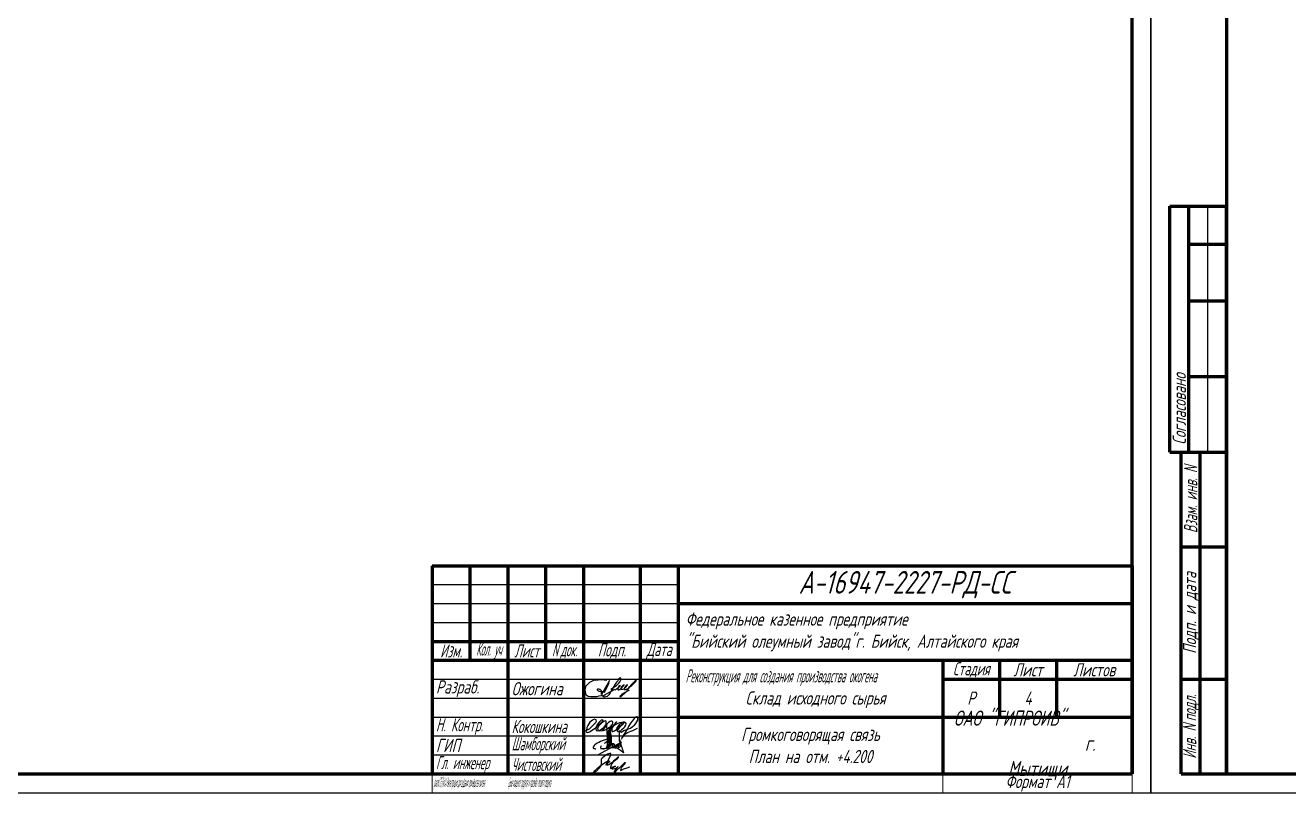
# Model space of a CAD drawing. Header units: millimetres. Extents: x 1337 to 8186, y 1899 to 5236.
# Drawn here: x 3351.8 to 3685.8, y 2226.4 to 2429.2 of the extents above; entities that cross this region are included whole.
import ezdxf

# ---------------------------------------------------------------- set-up
doc = ezdxf.new("R2010")
doc.units = ezdxf.units.MM
doc.layers.get('Defpoints').update_dxf_attribs({"color": 33})
for name, color, linetype, lineweight in [('Линия связи (Вновь)', 3, 'Continuous', 60), ('Рамка толстая', 7, 'Continuous', 60), ('Рамка тонкая', 5, 'Continuous', 25), ('Штампы', 252, 'Continuous', 25)]:
    doc.layers.add(name, color=color, linetype=linetype, lineweight=lineweight)
doc.styles.add('Simplex', font='simplex.shx', dxfattribs={"width": 0.7, "oblique": 15})

# ---------------------------------------------------------------- blocks, each defined once
blk = doc.blocks.new('*T45')
at = {"layer": 'Defpoints', "color": 8, "linetype": 'ByBlock', "lineweight": 0, "transparency": 16777216}
for p, q in [((0, -55), (0, -60)), ((135, -55), (135, -60)), ((185, -55), (185, -60)), ((0, -60), (185, -60))]:
    blk.add_line(p, q, dxfattribs=at)
at = {"layer": 'Штампы', "color": 0, "linetype": 'ByBlock', "lineweight": 60, "transparency": 16777216}
for p, q in [((0, 0), (185, 0)), ((0, 0), (0, -55)), ((10, 0), (10, -25)), ((20, 0), (20, -55)), ((30, 0), (30, -25)), ((40, 0), (40, -55)), ((55, 0), (55, -55)), ((65, 0), (65, -55)), ((185, 0), (185, -55)), ((65, -10), (185, -10)), ((0, -20), (65, -20)), ((0, -25), (185, -25)), ((135, -25), (135, -55)), ((150, -25), (150, -40)), ((165, -25), (165, -40)), ((135, -30), (185, -30)), ((65, -40), (185, -40)), ((0, -55), (185, -55))]:
    blk.add_line(p, q, dxfattribs=at)
at = {"layer": 'Штампы', "color": 5, "linetype": 'ByBlock', "lineweight": 25, "transparency": 16777216}
for p, q in [((0, -5), (65, -5)), ((0, -10), (65, -10)), ((0, -15), (65, -15)), ((0, -30), (65, -30)), ((0, -35), (65, -35)), ((0, -40), (65, -40)), ((0, -45), (65, -45)), ((0, -50), (65, -50))]:
    blk.add_line(p, q, dxfattribs=at)
at = {"layer": 'Штампы', "color": 2, "transparency": 16777216, "style": 'Simplex'}
for s, insert, char_height, width, attachment_point in [('А-16947-2227-РД-СС', (125, -5), 6, 120, 5), ('Федеральное казенное предприятие\\P"Бийский олеумный завод"г. Бийск, Алтайского края', (67, -17.5), 3.5, 116, 4), ('{\\W0.6;Изм.}', (5, -22.5), 3.5, 10, 5), ('{\\W0.4;Кол. уч}', (15, -22.5), 3.5, 10, 5), ('{\\W0.6;Лист}', (25, -22.5), 3.5, 10, 5), ('{\\Q15;\\W0.5;N\\fArial|b0|i0|c0|p34;\\Q15; \\Fsimplex|c204;док.}', (35, -22.5), 3.5, 10, 5), ('{\\W0.6;Подп.}', (47.5, -22.5), 3.5, 15, 5), ('{\\W0.6;Дата}', (60, -22.5), 3.5, 10, 5), ('{\\W0.6;Стадия}', (142.5, -27.5), 3.5, 15, 5), ('Лист', (157.5, -27.5), 3.5, 15, 5), ('Листов', (175, -27.5), 3.5, 20, 5), ('{\\W0.4;Реконструкция для создания производства окогена                               }Склад исходного сырья', (67, -32.5), 3.5, 66, 4), ('Разраб.', (1, -32.5), 3.5, 18, 4), ('Ожогина', (21, -32.5), 3.5, 18, 4), ('Р', (142.5, -35), 3.5, 15, 5), ('4', (157.5, -35), 3.5, 15, 5), ('ОАО "ГИПРОИВ"                         г. Мытищи', (160, -47.5), 4, 50, 5), ('{\\W0.6;Н. Контр.}', (1, -42.5), 3.5, 18, 4), ('{\\W0.6;Кокошкина}', (21, -42.5), 3.5, 18, 4), ('Громкоговорящая связь\\PПлан на отм. +4.200', (100, -47.5), 3.5, 70, 5), ('ГИП', (1, -47.5), 3.5, 18, 4), ('{\\W0.5;Шамборский}', (21, -47.5), 3.5, 18, 4), ('{\\W0.5;Гл. инженер}', (1, -52.5), 3.5, 18, 4), ('{\\W0.5;Чистовский}', (21, -52.5), 3.5, 18, 4), ('Формат А1', (160, -57.5), 3.5, 50, 5)]:
    blk.add_mtext(s, dxfattribs=dict(at, insert=insert, char_height=char_height, width=width, attachment_point=attachment_point))
blk = doc.blocks.new('A$C09094F02')
at = {"layer": 'Рамка тонкая'}
for p, q in [((1.61, 4.15), (0.66, 3.2)), ((1.97, 4.33), (1.61, 4.15)), ((2.85, 4.72), (1.97, 4.33)), ((3.25, 4.78), (2.85, 4.72)), ((3.25, 4.78), (3.89, 4.82)), ((4.2, 4.83), (3.89, 4.82)), ((4.85, 4.87), (4.2, 4.83)), ((6.85, 4.68), (4.72, 0.96)), ((5.29, 4.81), (4.85, 4.87)), ((5.56, 4.78), (5.29, 4.81)), ((6.52, 3.63), (5.5, 1.41)), ((6.13, 4.7), (5.56, 4.78)), ((6.73, 4.08), (6.52, 3.63)), ((7.84, 2.8), (8.77, 3.38)), ((8.39, 3.71), (8.03, 3.04)), ((8.74, 4.22), (8.39, 3.71)), ((9.08, 4.62), (8.74, 4.22)), ((8.77, 3.38), (9.12, 3.73)), ((9.37, 5.07), (9.08, 4.62)), ((9.12, 3.73), (9.37, 3.99)), ((9.81, 5.41), (9.37, 5.07)), ((9.37, 3.99), (9.57, 4.27)), ((9.72, 3.37), (9.43, 3.24)), ((9.72, 3.37), (9.5, 3.05)), ((9.57, 4.27), (9.88, 4.8)), ((9.9, 5.13), (9.81, 5.41)), ((9.88, 4.8), (9.89, 4.99)), ((9.89, 4.97), (9.9, 5.13)), ((9.94, 5.34), (9.94, 5.34)), ((10.48, 3.44), (10.36, 3.32)), ((10.74, 3.53), (10.48, 3.44)), ((10.56, 3.24), (10.68, 3.38)), ((10.67, 3.36), (10.74, 3.53)), ((11.39, 3.44), (11.27, 3.32)), ((11.65, 3.53), (11.39, 3.44)), ((11.47, 3.24), (11.59, 3.37)), ((11.59, 3.35), (11.65, 3.53)), ((12.54, 3.43), (11.84, 2.5)), ((13.59, 4.52), (12.54, 3.43)), ((12.61, 3.19), (13.65, 4.21)), ((13.58, 4.5), (13.73, 4.66)), ((13.71, 4.33), (13.64, 4.19)), ((13.74, 4.39), (13.71, 4.33)), ((13.73, 4.66), (13.83, 4.76)), ((13.77, 4.43), (13.74, 4.39)), ((13.84, 4.53), (13.77, 4.43)), ((13.83, 4.76), (13.94, 4.85)), ((13.87, 4.58), (13.84, 4.53)), ((13.93, 4.71), (13.87, 4.58)), ((13.97, 4.77), (13.93, 4.71)), ((13.94, 4.85), (13.98, 4.89)), ((13.98, 4.89), (13.97, 4.81)), ((13.97, 4.81), (13.97, 4.77)), ((0.44, 2.54), (0.37, 2.32)), ((0.37, 2.32), (0.49, 1.27)), ((0.66, 3.22), (0.44, 2.54)), ((0.49, 1.27), (0.69, 0.89)), ((0.69, 0.89), (1.23, 0.53)), ((1.23, 0.53), (1.94, 0.43)), ((1.94, 0.43), (2.83, 0.4)), ((2.83, 0.4), (3.56, 0.46)), ((3.56, 0.46), (4.19, 0.58)), ((3.72, 2.34), (3.66, 2.29)), ((3.66, 2.29), (3.66, 2.24)), ((3.66, 2.24), (3.73, 2.08)), ((3.81, 2.36), (3.72, 2.34)), ((3.72, 2.1), (3.86, 1.97)), ((3.93, 2.37), (3.81, 2.36)), ((3.85, 1.97), (4.41, 1.74)), ((3.98, 2.35), (3.93, 2.37)), ((4.06, 2.34), (3.98, 2.35)), ((4.23, 2.29), (4.06, 2.34)), ((4.19, 0.58), (4.74, 0.74)), ((4.38, 2.26), (4.23, 2.29)), ((4.79, 1.9), (4.38, 2.26)), ((4.41, 1.74), (4.66, 1.75)), ((4.66, 1.75), (5.05, 1.79)), ((4.72, 0.96), (4.84, 1.8)), ((4.74, 0.74), (5.14, 0.89)), ((4.8, 1.84), (4.78, 1.92)), ((4.81, 1.81), (4.8, 1.84)), ((4.82, 1.76), (4.81, 1.81)), ((4.82, 1.7), (4.82, 1.76)), ((5.08, 0.43), (5.34, 0.72)), ((5.5, 0.24), (5.08, 0.46)), ((5.34, 0.72), (5.72, 0.93)), ((6.27, 0.44), (5.5, 0.24)), ((5.66, 1.8), (5.68, 1.8)), ((5.72, 0.93), (8.35, 2.39)), ((6.67, 0.91), (6.27, 0.44)), ((7.02, 1.43), (6.67, 0.91)), ((7.36, 1.92), (7.02, 1.43)), ((7.25, 2.4), (7.9, 2.83)), ((7.65, 2.43), (7.36, 1.92)), ((8.03, 3.04), (7.65, 2.43)), ((7.8, 2.09), (8.35, 2.39)), ((8.36, 2.19), (8.54, 2.32)), ((8.54, 2.32), (8.7, 2.43)), ((8.7, 2.43), (9, 2.65)), ((9, 2.65), (9.26, 2.8)), ((9.1, 2.61), (9.08, 2.41)), ((9.08, 2.41), (9.11, 2.29)), ((9.2, 2.85), (9.1, 2.61)), ((9.11, 2.29), (9.14, 2.22)), ((9.14, 2.22), (9.39, 2.18)), ((9.24, 2.99), (9.2, 2.85)), ((9.38, 3.18), (9.24, 2.99)), ((9.26, 2.8), (9.54, 3.09)), ((9.43, 3.24), (9.38, 3.18)), ((9.39, 2.18), (9.45, 2.25)), ((9.5, 3.05), (9.4, 2.94)), ((9.45, 2.25), (9.66, 2.36)), ((9.54, 3.09), (9.63, 3.25)), ((9.66, 2.36), (9.86, 2.51)), ((9.73, 0.42), (9.88, 0.68)), ((9.75, 0.24), (9.73, 0.42)), ((11.24, 1.71), (9.8, 0.24)), ((9.85, 2.51), (9.84, 2.25)), ((9.84, 2.25), (10.52, 2.4)), ((9.93, 2.73), (9.85, 2.51)), ((9.86, 2.51), (10.14, 2.73)), ((9.88, 0.68), (10.13, 0.91)), ((10.07, 2.95), (9.93, 2.73)), ((10.22, 3.13), (10.07, 2.95)), ((10.13, 2.76), (10.33, 2.97)), ((10.13, 0.91), (10.34, 1.14)), ((10.36, 3.32), (10.22, 3.13)), ((10.33, 2.97), (10.56, 3.24)), ((10.34, 1.14), (10.75, 1.38)), ((10.42, 2.38), (10.77, 2.5)), ((10.76, 2.51), (10.75, 2.25)), ((10.75, 2.25), (11.09, 2.33)), ((10.75, 1.38), (10.98, 1.56)), ((10.84, 2.72), (10.76, 2.51)), ((10.77, 2.5), (11.05, 2.73)), ((10.98, 2.95), (10.84, 2.72)), ((11.13, 3.12), (10.98, 2.95)), ((10.98, 1.56), (11.56, 1.82)), ((11.04, 2.76), (11.24, 2.97)), ((11.05, 2.31), (11.35, 2.34)), ((11.27, 3.32), (11.13, 3.12)), ((11.24, 2.97), (11.47, 3.24)), ((11.62, 2.14), (11.24, 1.71)), ((11.35, 2.34), (11.65, 2.53)), ((11.56, 1.82), (11.72, 1.94)), ((11.84, 2.5), (11.62, 2.14)), ((11.72, 1.94), (12.16, 2.12)), ((11.94, 2.93), (12.61, 3.19))]:
    blk.add_line(p, q, dxfattribs=at)
blk.add_point((0, 0), dxfattribs=at)
blk = doc.blocks.new('A$C764A7DD2')
at = {"layer": 'Рамка тонкая'}
for points in [[(0.64, 2.29), (1.55, 2.78), (2.35, 3.54), (3.25, 4.42), (3.42, 4.78), (3.33, 5.15), (2.94, 5.32), (2.35, 5.07), (1.72, 4.56), (1.13, 3.68), (0.91, 3.12), (0.85, 2.75), (0.71, 2.16), (0.78, 1.93), (1.03, 1.82), (1.63, 1.97), (2.31, 2.39), (3.18, 3), (4.24, 4.04), (4.93, 4.62), (5.16, 5), (5.03, 5.15), (4.71, 5.06), (4.27, 4.6), (3.66, 3.91), (3.31, 3.23), (3.26, 2.74), (3.38, 2.3), (3.76, 2.2), (4.36, 2.42), (4.88, 2.81), (5.49, 3.23), (5.9, 3.87), (6, 4.2), (6.04, 4.8), (5.77, 4.88), (5.19, 4.63), (4.64, 4.14), (4.1, 3.55), (3.67, 2.91), (3.8, 2.52), (4.33, 2.22), (4.91, 2.34), (5.38, 2.72), (5.97, 3.53)], [(5.94, 3.54), (5.23, 2.82), (5.21, 2.37), (5.57, 2.4), (6.03, 2.63), (6.4, 2.87), (6.71, 3.09), (7.06, 3.33), (7.32, 3.54), (7.51, 3.8), (7.66, 4.03), (7.72, 4.33), (7.76, 4.57), (7.66, 4.74), (7.52, 4.83), (7.24, 4.83), (7.01, 4.73), (6.65, 4.45), (6.39, 4.2), (6.16, 3.97), (6.06, 3.69), (6.08, 3.53), (6.07, 3.05), (6.31, 2.77), (7.32, 3.3), (7.72, 3.59), (8.21, 3.96), (8.54, 4.29), (8.77, 4.67), (7.84, 3.47), (7.2, 2.63), (6.95, 2.36), (7.61, 3.15), (8.21, 3.78), (8.78, 4.09), (9.19, 4.27), (9.64, 4.41), (10.05, 4.49)], [(8.46, 2.41), (9.12, 2.83), (9.43, 3.13), (9.75, 3.57), (10.1, 3.95), (10.48, 4.22), (10.74, 4.46), (10.1, 3.75), (9.56, 3.09), (9.08, 2.58), (8.87, 2.23), (9.09, 2.05), (9.44, 2.07), (9.86, 2.32), (10.21, 2.69), (10.66, 3.03), (10.92, 3.33), (11.16, 3.77), (11.26, 4.07), (11.16, 4.36), (10.83, 4.53), (10.46, 4.53), (9.47, 3.79), (9.12, 3.35), (8.85, 3.01), (8.74, 2.62), (8.87, 2.2), (10.08, 1.9), (10.56, 2.33), (11.54, 2.57), (12.39, 2.98), (13, 3.37), (13.46, 3.77), (13.86, 4.17), (14.14, 4.58), (14.36, 5.07), (14.4, 5.45), (14.33, 5.76), (14.2, 5.95), (13.99, 5.98), (13.77, 5.86), (13.39, 5.53), (12.83, 4.82), (12.39, 4.25), (11.93, 3.43), (11.61, 2.82), (11.12, 1.94), (10.7, 1.24), (10.35, 0.63), (10.08, 0.16), (10.15, 0), (10.21, 0.41), (11.1, 1.47), (11.64, 1.79), (12.51, 2.16), (13.08, 2.36), (13.57, 2.58), (14.3, 2.91)], [(7.59, 3.14), (7.46, 2.58), (7.5, 2.21), (7.6, 2.07), (7.79, 2.07), (8.03, 2.18), (8.3, 2.31), (8.48, 2.41)]]:
    blk.add_lwpolyline(points, dxfattribs=at)
blk.add_point((0, 0.88), dxfattribs=at)
blk = doc.blocks.new('A$C06937CDB')
at = {"layer": 'Рамка тонкая'}
for points in [[(4.68, 2.39), (4.58, 2.24), (4.48, 2.05), (4.49, 1.94), (4.67, 1.78), (5.08, 1.64), (5.36, 1.6), (5.68, 1.65), (5.9, 1.75), (6.08, 1.87), (6.17, 2.03), (6.29, 2.33), (6.37, 2.75), (6.43, 3.29), (6.48, 4.23), (6.49, 4.56), (6.48, 4.91), (6.53, 5.46), (6.59, 6.14), (6.66, 6.62), (6.72, 6.63), (6.69, 6.02), (6.64, 5.17), (6.62, 4.37), (6.61, 4.04), (6.65, 3.71), (6.67, 3.2), (6.6, 2.67), (6.54, 2.12), (6.47, 1.71), (6.42, 1.65), (6.37, 2.01), (6.37, 2.49), (6.38, 3.21), (6.37, 3.99), (6.33, 4.72), (6.31, 5.09), (6.27, 5.55), (6.25, 6.06), (6.25, 6.55), (6.23, 7.08)], [(6.66, 3.16), (6.7, 2.81), (6.73, 2.43), (6.79, 2.16), (6.85, 2.12), (6.92, 2.44), (6.98, 2.83), (7.03, 3.28), (7.08, 3.77), (7.07, 4.1), (7.07, 4.46), (7.06, 4.97), (7.03, 5.5), (6.98, 6), (6.96, 6.41), (6.96, 6.83), (6.93, 7.06), (6.85, 6.77), (6.84, 6.44), (6.81, 5.78), (6.79, 5.34), (6.82, 4.84), (6.88, 4.07), (6.95, 3.5), (7.04, 2.89), (7.11, 2.52), (7.18, 2.3), (7.26, 2.29), (7.32, 2.48), (7.37, 2.75), (7.4, 3.03), (7.41, 3.56), (7.4, 3.98), (7.39, 4.41), (7.37, 4.66), (7.33, 5.01), (7.29, 5.33), (7.23, 5.7), (7.16, 6.19), (7.11, 6.44), (7.09, 6.03), (7.1, 5.53), (7.09, 5.08), (7.15, 4.63), (7.21, 4.17), (7.27, 3.77), (7.36, 3.25), (7.45, 2.99), (7.55, 2.9), (7.64, 2.88), (7.72, 2.92), (7.78, 2.97), (7.83, 3.04), (7.87, 3.09)], [(5.53, 3.07), (5.72, 3.22), (5.91, 3.36), (6.1, 3.47), (6.29, 3.59), (6.48, 3.7), (6.51, 3.75), (6.56, 3.82), (6.57, 3.91), (6.53, 4.02), (6.42, 4.1), (6.28, 4.12), (6.06, 4.08), (5.69, 3.97), (5.17, 3.79), (4.5, 3.51), (4.08, 3.32), (3.62, 3.08), (3.3, 2.87), (3.01, 2.62), (2.81, 2.46), (2.65, 2.26), (2.53, 2.06), (2.52, 1.93), (2.58, 1.79), (2.72, 1.71), (2.88, 1.65), (3.07, 1.62), (3.24, 1.6)], [(3.81, 0), (10.11, 3.41)], [(4.54, 1.65), (5.39, 1.71), (6.22, 1.82), (6.89, 1.89), (7.27, 1.93), (7.76, 1.93), (8.26, 1.89), (8.59, 1.84), (8.9, 1.74), (9.23, 1.6), (9.5, 1.41), (9.79, 1.24), (10.1, 1.01), (10.35, 0.78), (10.57, 0.6), (10.68, 0.57), (10.6, 0.81), (10.47, 1.12), (10.33, 1.55), (10.22, 1.95), (10.09, 2.33), (9.96, 2.81), (9.79, 3.39), (9.64, 4.02), (9.56, 4.51), (9.51, 4.88), (9.5, 5.32), (9.54, 5.78), (9.6, 6.16), (9.64, 6.45)], [(9.66, 2.44), (9.67, 2.53), (9.59, 2.61), (9.47, 2.7), (9.37, 2.73), (9.26, 2.69), (9.2, 2.55), (9.15, 2.42), (9.16, 2.25), (9.21, 2.08), (9.38, 1.99), (9.54, 2.02), (9.65, 2.1), (9.74, 2.21), (9.81, 2.34), (9.86, 2.52), (9.83, 2.68), (9.79, 2.89), (9.74, 3.06), (9.68, 3.25), (9.62, 3.48), (9.56, 3.71), (9.52, 3.92), (9.49, 4.15), (9.49, 4.35)], [(8.09, 2.48), (8.15, 2.49), (8.19, 2.54), (8.21, 2.61), (8.21, 2.68), (8.19, 2.73), (8.16, 2.79), (8.11, 2.85), (8.04, 2.89), (7.97, 2.91), (7.89, 2.92), (7.82, 2.9), (7.76, 2.84), (7.72, 2.78), (7.7, 2.67), (7.7, 2.57), (7.7, 2.41), (7.75, 2.29), (7.82, 2.17), (7.88, 2.13), (7.94, 2.09), (8.01, 2.12), (8.06, 2.18), (8.05, 2.28), (8.02, 2.37), (7.98, 2.35), (7.98, 2.3), (8.02, 2.23), (8.05, 2.18), (8.08, 2.15), (8.17, 2.09), (8.2, 2.08), (8.26, 2.09), (8.32, 2.12), (8.37, 2.16), (8.37, 2.22), (8.38, 2.3), (8.36, 2.36), (8.29, 2.38), (8.29, 2.3), (8.33, 2.22), (8.38, 2.16), (8.47, 2.1), (8.55, 2.1), (8.63, 2.12), (8.71, 2.19), (8.73, 2.26), (8.75, 2.35), (8.74, 2.47), (8.67, 2.54), (8.6, 2.53), (8.64, 2.43), (8.71, 2.29), (8.81, 2.16), (8.9, 2.14), (9.03, 2.19), (9.09, 2.3), (9.1, 2.4), (9.09, 2.5), (9.05, 2.56), (9.01, 2.52), (9.03, 2.45), (9.09, 2.34), (9.16, 2.29), (9.24, 2.3), (9.29, 2.36), (9.31, 2.42)]]:
    blk.add_lwpolyline(points, dxfattribs=at)
blk.add_point((0, 1.11), dxfattribs=at)
blk = doc.blocks.new('A$C2B280688')
at = {"layer": 'Рамка тонкая'}
blk.add_lwpolyline([(5.9, 2.28), (6.23, 2.95), (6.74, 3.98), (7.05, 4.58), (7.26, 5.14), (7.2, 5.36), (6.87, 5.4), (6.35, 5.18), (5.58, 4.7), (4.9, 4.13), (4.65, 3.83), (4.68, 3.34), (4.71, 2.85), (4.65, 2.36), (4.11, 1.47), (3.45, 0.73), (2.77, 0.33), (2.64, 0.37), (3.2, 0.97), (3.92, 1.64), (4.79, 2.37), (5.7, 3.02), (6.14, 3.24), (6.59, 3.47), (6.84, 3.33), (6.8, 3.06), (6.44, 2.93), (6.13, 2.57), (6.19, 2.35), (6.49, 2.37), (6.86, 2.59), (7.34, 2.87), (7.95, 3.27), (8.48, 3.66), (8.9, 3.97), (9.24, 4.32), (9.29, 4.51), (9.11, 4.39), (8.49, 3.82), (7.95, 3.37), (7.56, 2.83), (7.28, 2.26), (7.11, 1.8), (7.16, 1.44), (7.46, 1.46), (7.89, 1.68), (8.42, 2.02), (7.93, 1.87), (7.52, 1.64), (7.51, 1.3), (7.81, 1.3), (8.28, 1.39), (8.72, 1.59), (9.01, 1.79), (9.19, 1.95), (8.58, 1.25), (8.15, 0.65), (8.11, 0.32), (8.53, 0.66), (9.88, 1.9), (10.92, 2.95), (11.12, 3.02), (10.12, 1.84), (9.87, 1.32), (9.82, 0.92), (10.03, 1), (10.64, 1.29), (11.51, 1.58), (12.25, 1.85)], dxfattribs=at)
blk.add_point((0, 0), dxfattribs=at)
blk = doc.blocks.new('A$C551E481E')
at = {"layer": 'Рамка толстая'}
for p, q in [((20, 589), (20, 5)), ((836, 5), (836, 589)), ((20, 5), (836, 5))]:
    blk.add_line(p, q, dxfattribs=at)
at = {"layer": 'Рамка тонкая'}
for p, q in [((0, 594), (0, 0)), ((841, 0), (841, 594)), ((0, 0), (841, 0))]:
    blk.add_line(p, q, dxfattribs=at)
blk = doc.blocks.new('*T46')
at = {"layer": 'Штампы', "color": 0, "linetype": 'ByBlock', "lineweight": 60, "transparency": 16777216}
for p, q in [((0, 0), (0, 85)), ((0, 85), (12, 85)), ((5, 0), (5, 85)), ((12, 0), (12, 85)), ((0, 60), (12, 60)), ((0, 25), (12, 25)), ((0, 0), (12, 0))]:
    blk.add_line(p, q, dxfattribs=at)
at = {"layer": 'Штампы', "color": 2, "transparency": 16777216, "char_height": 3.5, "attachment_point": 5, "rotation": 90, "style": 'Simplex'}
for s, insert, width in [('{\\W0.6;Взам. инв. \\Q15;N}', (2.5, 72.5), 25), ('Подп. и дата', (2.5, 42.5), 35), ('{\\W0.6;Инв. \\Q15;N\\fArial|b0|i0|c0|p34;\\Q15; \\Fsimplex|c204;подл.}', (2.5, 12.5), 25)]:
    blk.add_mtext(s, dxfattribs=dict(at, insert=insert, width=width))
blk = doc.blocks.new('*T47')
at = {"layer": 'Штампы', "color": 0, "linetype": 'ByBlock', "lineweight": 60, "transparency": 16777216}
for p, q in [((0, 0), (0, 65)), ((0, 65), (15, 65)), ((5, 0), (5, 65)), ((15, 0), (15, 65)), ((5, 55), (15, 55)), ((5, 40), (15, 40)), ((5, 20), (15, 20)), ((0, 0), (15, 0))]:
    blk.add_line(p, q, dxfattribs=at)
at = {"layer": 'Штампы', "color": 5, "linetype": 'ByBlock', "lineweight": 25, "transparency": 16777216}
blk.add_line((10, 0), (10, 65), dxfattribs=at)
at = {"layer": 'Штампы', "color": 2, "transparency": 16777216, "insert": (2.5, 2), "char_height": 3.5, "width": 61, "attachment_point": 4, "rotation": 90, "style": 'Simplex'}
blk.add_mtext('Согласовано', dxfattribs=at)

msp = doc.modelspace()

# ---------------------------------------------------------------- block references
for name, p in [('A$C551E481E', (2808.33, 2226.37)), ('A$C551E481E', (3649.33, 2226.37)), ('*T47', (3654.33, 2316.37)), ('*T46', (3657.33, 2231.37)), ('*T45', (3459.33, 2286.37))]:
    msp.add_blockref(name, p)
at = {"layer": 'Линия связи (Вновь)'}
msp.add_blockref('A$C09094F02', (3499.33, 2251.37), dxfattribs=at)
at = {"layer": 'Рамка тонкая'}
for name, p in [('A$C09094F02', (3499.33, 2251.37)), ('A$C764A7DD2', (3499.33, 2240.49)), ('A$C06937CDB', (3499.33, 2236.37)), ('A$C2B280688', (3499.33, 2231.37))]:
    msp.add_blockref(name, p, dxfattribs=at)

# ---------------------------------------------------------------- texts
at = {"layer": 'Defpoints', "style": 'Simplex', "oblique": 15, "width": 0.1}
msp.add_text('\\pxsm0.75;{\\W0.4;Реконструкция для создания производства окогена                               Сушка исходного продукта и просейка готового продукта ', height=2.5, dxfattribs=at).set_placement((3459.59, 2227.91))

doc.saveas('drawing.dxf')
